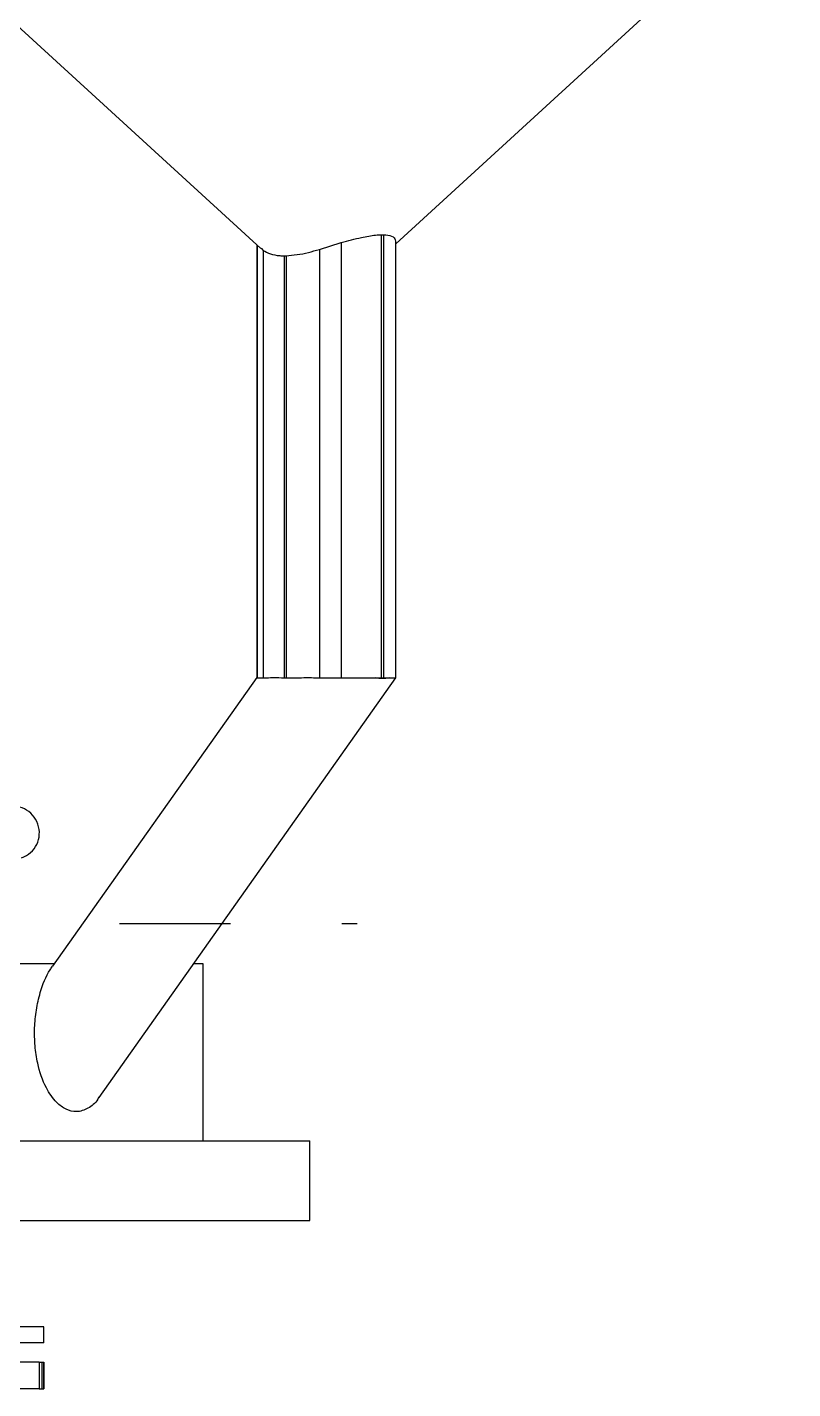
# Model space of a CAD drawing. Header units: millimetres. Extents: x -1795330 to -1787343, y -899964 to -866814.
# Drawn here: x -1787511.36 to -1787493.88, y -899909.94 to -899878.85 of the extents above; entities that cross this region are included whole.
import ezdxf

# ---------------------------------------------------------------- set-up
doc = ezdxf.new("R2010")
doc.units = ezdxf.units.MM
doc.linetypes.add('CENTERX2', pattern=[20.32, 12.7, -2.54, 2.54, -2.54])

msp = doc.modelspace()

# ---------------------------------------------------------------- linework, layer by layer
at = {"color": 7, "linetype": 'Continuous', "lineweight": 25}
for p, q in [((-1787515.208, -899875.492), (-1787506.025, -899883.902)), ((-1787502.945, -899883.795), (-1787493.879, -899875.492)), ((-1787503.338, -899883.586), (-1787503.279, -899883.586)), ((-1787503.279, -899883.586), (-1787503.279, -899893.703)), ((-1787503.279, -899883.586), (-1787503.22, -899883.586)), ((-1787503.22, -899883.586), (-1787503.22, -899893.703)), ((-1787503.22, -899883.586), (-1787503.171, -899883.586)), ((-1787506.116, -899883.819), (-1787506.116, -899893.703)), ((-1787506.108, -899883.826), (-1787506.108, -899893.703)), ((-1787506.017, -899883.893), (-1787505.969, -899883.944)), ((-1787505.969, -899883.944), (-1787505.969, -899893.703)), ((-1787504.688, -899883.921), (-1787504.187, -899883.764)), ((-1787504.688, -899883.921), (-1787504.688, -899893.703)), ((-1787504.187, -899883.764), (-1787504.187, -899893.703)), ((-1787502.945, -899893.703), (-1787502.945, -899883.731)), ((-1787505.493, -899884.07), (-1787505.448, -899884.069)), ((-1787505.493, -899884.07), (-1787505.493, -899893.703)), ((-1787505.448, -899884.069), (-1787505.448, -899893.703)), ((-1787506.118, -899893.7), (-1787510.781, -899900.294)), ((-1787509.717, -899903.288), (-1787502.941, -899893.706)), ((-1787506.114, -899893.703), (-1787506.108, -899893.703)), ((-1787505.493, -899893.703), (-1787505.448, -899893.703)), ((-1787503.405, -899893.703), (-1787503.279, -899893.703)), ((-1787503.279, -899893.703), (-1787503.22, -899893.703)), ((-1787503.22, -899893.703), (-1787503.094, -899893.703)), ((-1787514.01, -899900.231), (-1787510.734, -899900.231)), ((-1787507.555, -899900.231), (-1787507.345, -899900.231)), ((-1787507.345, -899900.231), (-1787507.345, -899904.278)), ((-1787504.905, -899906.099), (-1787504.905, -899904.278)), ((-1787510.975, -899908.891), (-1787510.975, -899908.527)), ((-1787511.083, -899909.337), (-1787511.083, -899909.944)), ((-1787511.083, -899909.337), (-1787511.021, -899909.337)), ((-1787511.021, -899909.337), (-1787510.978, -899909.337)), ((-1787511.021, -899909.337), (-1787511.021, -899909.944)), ((-1787510.978, -899909.337), (-1787510.978, -899909.944)), ((-1787510.978, -899909.337), (-1787510.975, -899909.337)), ((-1787510.975, -899909.944), (-1787510.975, -899909.337)), ((-1787511.083, -899909.944), (-1787511.021, -899909.944)), ((-1787511.021, -899909.944), (-1787510.978, -899909.944)), ((-1787510.978, -899909.944), (-1787510.975, -899909.944))]:
    msp.add_line(p, q, dxfattribs=at)
at = {"color": 7, "linetype": 'CENTERX2'}
msp.add_line((-1787524.493, -899899.321), (-1787503.828, -899899.321), dxfattribs=at)
at = {"color": 7, "linetype": 'Continuous', "lineweight": 25, "flags": 128}
for points in [[(-1787514.01, -899904.278), (-1787512.998, -899904.278), (-1787512.029, -899904.278), (-1787511.108, -899904.278), (-1787510.239, -899904.278), (-1787509.424, -899904.278), (-1787508.668, -899904.278), (-1787507.974, -899904.278), (-1787507.345, -899904.278)], [(-1787511.878, -899904.278), (-1787511, -899904.278), (-1787510.171, -899904.278), (-1787509.392, -899904.278)], [(-1787509.392, -899904.278), (-1787508.667, -899904.278), (-1787508, -899904.278), (-1787507.392, -899904.278), (-1787506.846, -899904.278), (-1787506.365, -899904.278), (-1787505.949, -899904.278), (-1787505.601, -899904.278), (-1787505.323, -899904.278), (-1787505.114, -899904.278), (-1787504.977, -899904.278), (-1787504.911, -899904.278), (-1787504.905, -899904.278)], [(-1787511.878, -899906.099), (-1787511, -899906.099), (-1787510.171, -899906.099), (-1787509.392, -899906.099)], [(-1787509.392, -899906.099), (-1787508.667, -899906.099), (-1787508, -899906.099), (-1787507.392, -899906.099), (-1787506.846, -899906.099), (-1787506.365, -899906.099), (-1787505.949, -899906.099), (-1787505.601, -899906.099), (-1787505.323, -899906.099), (-1787505.114, -899906.099), (-1787504.977, -899906.099), (-1787504.911, -899906.099), (-1787504.905, -899906.099)], [(-1787510.975, -899908.527), (-1787511.011, -899908.527), (-1787511.118, -899908.527), (-1787511.295, -899908.527), (-1787511.542, -899908.527)], [(-1787510.975, -899908.527), (-1787510.98, -899908.527), (-1787511.044, -899908.527), (-1787511.18, -899908.527), (-1787511.388, -899908.527)], [(-1787510.975, -899908.891), (-1787510.984, -899908.891), (-1787511.055, -899908.891), (-1787511.197, -899908.891), (-1787511.409, -899908.891), (-1787511.69, -899908.891), (-1787512.037, -899908.891), (-1787512.45, -899908.891), (-1787512.925, -899908.891), (-1787513.46, -899908.891), (-1787514.052, -899908.891), (-1787514.697, -899908.891), (-1787515.391, -899908.891), (-1787516.131, -899908.891), (-1787516.911, -899908.891), (-1787517.728, -899908.891), (-1787518.577, -899908.891), (-1787519.452, -899908.891), (-1787520.349, -899908.891), (-1787521.262, -899908.891), (-1787522.186, -899908.891), (-1787523.115, -899908.891)], [(-1787511.083, -899909.337), (-1787511.849, -899909.337), (-1787512.575, -899909.337), (-1787513.256, -899909.337), (-1787513.888, -899909.337), (-1787514.466, -899909.337), (-1787514.988, -899909.337), (-1787515.45, -899909.337), (-1787515.848, -899909.337), (-1787516.181, -899909.337), (-1787516.446, -899909.337), (-1787516.641, -899909.337), (-1787516.766, -899909.337)], [(-1787511.083, -899909.944), (-1787511.849, -899909.944), (-1787512.575, -899909.944), (-1787513.256, -899909.944), (-1787513.888, -899909.944), (-1787514.466, -899909.944), (-1787514.988, -899909.944), (-1787515.45, -899909.944), (-1787515.848, -899909.944), (-1787516.181, -899909.944), (-1787516.446, -899909.944), (-1787516.641, -899909.944), (-1787516.766, -899909.944)]]:
    msp.add_lwpolyline(points, dxfattribs=at)
at = {"color": 7, "linetype": 'Continuous', "lineweight": 25}
for centre, radius, start, end in [((-1787503.249, -899892.8), 0.916, 260.2168, 279.7832), ((-1787511.687, -899897.246), 0.607, 289.0874, 109.0868)]:
    msp.add_arc(centre, radius, start, end, dxfattribs=at)
for points, knots in [([(-1787504.187, -899883.764), (-1787504.032, -899883.723), (-1787503.763, -899883.652), (-1787503.478, -899883.599), (-1787503.36, -899883.588), (-1787503.338, -899883.586)], [0, 0, 0, 0, 0.522666, 0.908712, 1, 1, 1, 1]), ([(-1787503.171, -899883.586), (-1787503.107, -899883.6), (-1787502.97, -899883.629), (-1787502.957, -899883.696), (-1787502.95, -899883.731)], [0, 0, 0, 0, 0.469951, 1, 1, 1, 1]), ([(-1787505.969, -899883.944), (-1787505.918, -899883.972), (-1787505.814, -899884.029), (-1787505.641, -899884.064), (-1787505.525, -899884.068), (-1787505.493, -899884.07)], [0, 0, 0, 0, 0.411526, 0.835547, 1, 1, 1, 1]), ([(-1787505.448, -899884.069), (-1787505.282, -899884.053), (-1787505.044, -899884.029), (-1787504.771, -899883.946), (-1787504.688, -899883.921)], [0, 0, 0, 0, 0.698697, 1, 1, 1, 1]), ([(-1787506.108, -899893.703), (-1787506.108, -899893.703), (-1787506.086, -899893.703), (-1787506.027, -899893.703), (-1787505.969, -899893.703)], [0, 0, 0, 0, 0.0135257, 1, 1, 1, 1]), ([(-1787505.969, -899893.703), (-1787505.955, -899893.703), (-1787505.851, -899893.703), (-1787505.686, -899893.702), (-1787505.514, -899893.703), (-1787505.493, -899893.703)], [0, 0, 0, 0, 0.119068, 0.893731, 1, 1, 1, 1]), ([(-1787505.448, -899893.703), (-1787505.378, -899893.703), (-1787505.25, -899893.704), (-1787505, -899893.702), (-1787504.809, -899893.703), (-1787504.688, -899893.703)], [0, 0, 0, 0, 0.311166, 0.563805, 1, 1, 1, 1]), ([(-1787504.688, -899893.703), (-1787504.613, -899893.703), (-1787504.452, -899893.703), (-1787504.28, -899893.703), (-1787504.187, -899893.703)], [0, 0, 0, 0, 0.460427, 1, 1, 1, 1]), ([(-1787504.187, -899893.703), (-1787504.088, -899893.703), (-1787503.902, -899893.703), (-1787503.632, -899893.703), (-1787503.479, -899893.703), (-1787503.405, -899893.703)], [0, 0, 0, 0, 0.367437, 0.692218, 1, 1, 1, 1]), ([(-1787503.094, -899893.703), (-1787503.056, -899893.703), (-1787502.98, -899893.703), (-1787502.938, -899893.703), (-1787502.944, -899893.703), (-1787502.946, -899893.703)], [0, 0, 0, 0, 0.3994579, 0.8211593, 1, 1, 1, 1]), ([(-1787509.723, -899903.284), (-1787509.731, -899903.3), (-1787509.792, -899903.416), (-1787509.967, -899903.553), (-1787510.221, -899903.638), (-1787510.474, -899903.575), (-1787510.718, -899903.393), (-1787510.96, -899903.042), (-1787511.116, -899902.582), (-1787511.186, -899902.11), (-1787511.196, -899901.701), (-1787511.157, -899901.289), (-1787511.054, -899900.834), (-1787510.919, -899900.491), (-1787510.798, -899900.321), (-1787510.779, -899900.295)], [0, 0, 0, 0, 0.011909, 0.089837, 0.168229, 0.236284, 0.30339, 0.397232, 0.523231, 0.604669, 0.688449, 0.771015, 0.855813, 0.97762, 1, 1, 1, 1])]:
    msp.add_open_spline(points, degree=3, knots=knots, dxfattribs=at)

doc.saveas('drawing.dxf')
